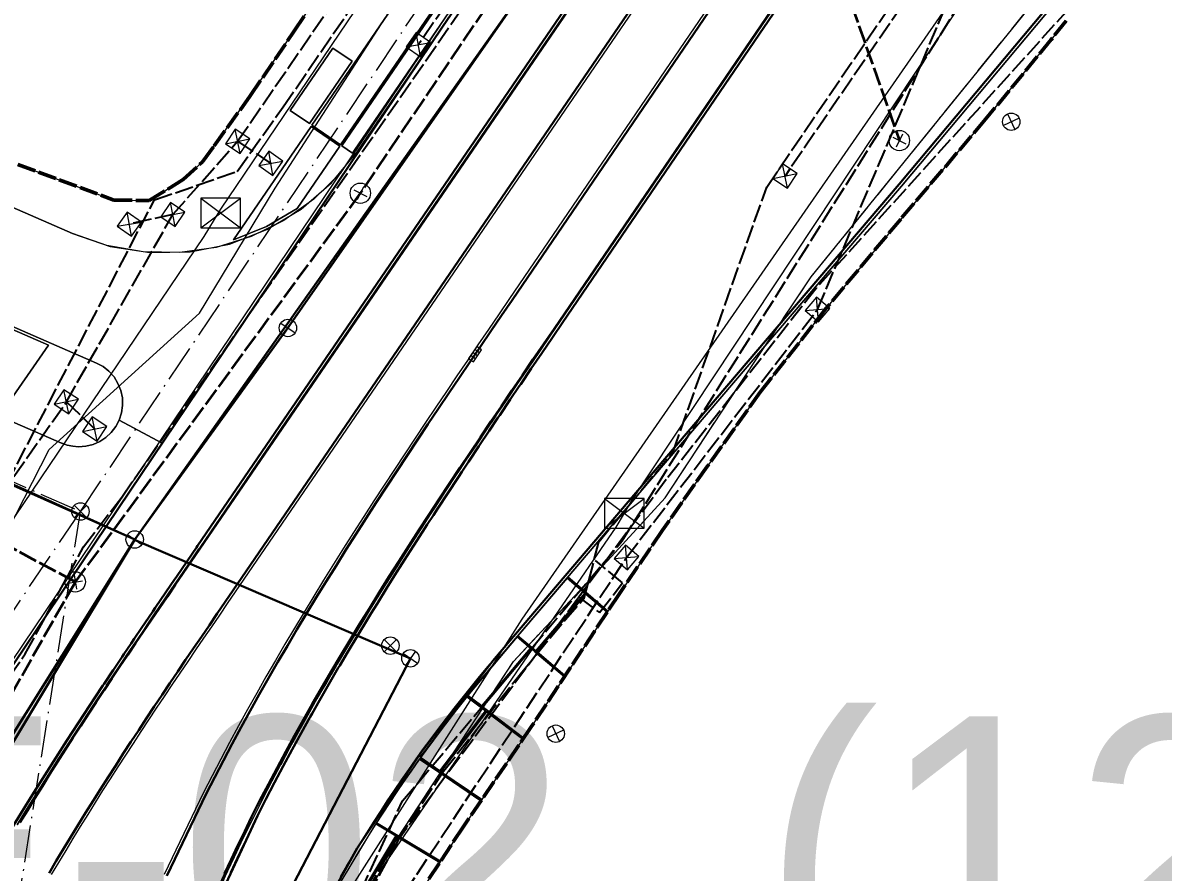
# Model space of a CAD drawing. Header units: metres. Extents: x 105014 to 106600, y 111320 to 118425.
# Drawn here: x 105424 to 105502.6, y 113419.4 to 113477.9 of the extents above; entities that cross this region are included whole.
import ezdxf
from ezdxf.enums import TextEntityAlignment as Align

# ---------------------------------------------------------------- set-up
doc = ezdxf.new("R2010")
doc.units = ezdxf.units.M
doc.linetypes.add('DASHDOT', pattern=[3.556, 2.54, -0.508, 0, -0.508])
doc.linetypes.add('DASHED', pattern=[1.524, 1.27, -0.254])
for name, color, linetype, lineweight in [('00-BASE-LIMITE', 7, 'DASHED', 50), ('00-BASE-UE', 42, 'DASHED', 25), ('10-PAV-BOCACALLE', 9, 'CONTINUOUS', 13), ('10-PAV-CALZADA-BRT', 12, 'CONTINUOUS', 30), ('10-PAV-CALZADA-MIXTA', 8, 'CONTINUOUS', 30), ('10-PAV-CICLORUTA', 76, 'CONTINUOUS', 18), ('10-PAV-SARDINEL', 252, 'CONTINUOUS', 13), ('20-EP-ZONA-DURA', 253, 'CONTINUOUS', 13), ('20-EP-ZONA-VERDE', 84, 'CONTINUOUS', 13), ('30-RED-ENEL-NODOS', 11, 'CONTINUOUS', 13), ('30-RED-ENEL-PROY', 1, 'DASHED', 25), ('30-RED-ETB-CAMARA', 151, 'CONTINUOUS', 13), ('30-RED-ETB-EXIST', 145, 'CONTINUOUS', 13), ('30-RED-MOVISTAR-PROY', 4, 'DASHED', 25), ('30-RED-VANTI-EXIST', 52, 'CONTINUOUS', 13), ('30-RED-VANTI-PROY', 2, 'DASHED', 25), ('30-RED-VANTI-RETIRO', 8, 'DASHDOT', 13), ('35-RH-ACUE-MENOR-EXIST', 151, 'CONTINUOUS', 13), ('35-RH-ACUE-MENOR-PROY', 5, 'DASHED', 25), ('35-RH-PLUV-COLECTOR', 96, 'CONTINUOUS', 30), ('35-RH-PLUV-NODOS', 94, 'CONTINUOUS', 13), ('35-RH-PLUV-RETIRO', 8, 'DASHDOT', 13), ('36-RH-SAN-COLECTOR-PROY', 6, 'DASHED', 35), ('36-RH-SAN-POZOS', 216, 'CONTINUOUS', 13), ('40-ROT-UE', 7, 'CONTINUOUS', 25)]:
    doc.layers.add(name, color=color, linetype=linetype, lineweight=lineweight)

# ---------------------------------------------------------------- blocks, each defined once
blk = doc.blocks.new('CAM_ETB_T_13')
for p, q in [((-1.375, -1.025), (1.375, 1.025)), ((-1.375, 1.025), (1.375, -1.025))]:
    blk.add_line(p, q)
blk.add_lwpolyline([(-1.375, -1.025), (1.375, -1.025), (1.375, 1.025), (-1.375, 1.025)], close=True)
blk = doc.blocks.new('CAJA_ENEL')
for p, q in [((-0.6, -0.6), (0.6, 0.6)), ((-0.6, 0.6), (0.6, -0.6))]:
    blk.add_line(p, q)
blk.add_lwpolyline([(-0.6, -0.6), (0.6, -0.6), (0.6, 0.6), (-0.6, 0.6)], close=True)
blk = doc.blocks.new('POZO_SAN')
for p, q in [((-0.5, 0), (0.5, 0)), ((0, -0.5), (0, 0.5))]:
    blk.add_line(p, q)
blk.add_circle((0, 0), 0.7)
blk = doc.blocks.new('SUMIDERO')
for p, q in [((-0.25, -0.2), (-0.25, 0.2)), ((0, -0.2), (0, 0.2)), ((0.25, -0.2), (0.25, 0.2))]:
    blk.add_line(p, q)
blk.add_lwpolyline([(-0.5, -0.2), (0.5, -0.2), (0.5, 0.2), (-0.5, 0.2)], close=True)
blk = doc.blocks.new('POZO_PLUV')
for p, q in [((-0.42, -0.42), (0.42, 0.42)), ((-0.42, 0.42), (0.42, -0.42))]:
    blk.add_line(p, q)
blk.add_circle((0, 0), 0.6)

msp = doc.modelspace()

# ---------------------------------------------------------------- linework, layer by layer
at = {"layer": '00-BASE-LIMITE'}
for points in [[(105423.6867, 113468.1225), (105430.3041, 113465.6729), (105432.7263, 113465.6375), (105435.0789, 113467.0783), (105436.4149, 113468.3033), (105437.2101, 113469.4013), (105439.6987, 113472.8381), (105442.7061, 113477.2747), (105444.7213, 113480.2475)], [(105495.8683, 113478.0077), (105494.8495, 113476.7207), (105490.3265, 113471.2357), (105484.4785, 113464.3573), (105479.3509, 113458.2287), (105474.8071, 113452.4423), (105471.1611, 113447.3423), (105468.0761, 113442.9591), (105465.0923, 113438.5577), (105464.2641, 113437.3059), (105459.0449, 113429.4177), (105454.3681, 113422.5591), (105450.4339, 113416.5815), (105449.3903, 113414.7631), (105449.2241, 113414.6857), (105445.0329, 113406.8849), (105442.7635, 113402.1275), (105441.0463, 113397.2825), (105439.5963, 113392.2825), (105438.3347, 113387.2307), (105437.2629, 113382.1365)]]:
    msp.add_lwpolyline(points, dxfattribs=at)
at = {"layer": '00-BASE-UE'}
for points in [[(105423.6867, 113468.1225), (105430.3041, 113465.6729), (105432.7263, 113465.6375), (105435.0789, 113467.0783), (105436.4149, 113468.3033), (105437.2101, 113469.4013), (105439.6987, 113472.8381), (105442.7061, 113477.2747), (105444.7213, 113480.2475)], [(105495.8683, 113478.0077), (105494.8495, 113476.7207), (105490.3265, 113471.2357), (105484.4785, 113464.3573), (105479.3509, 113458.2287), (105474.8071, 113452.4423), (105471.1611, 113447.3423), (105468.0761, 113442.9591), (105465.0923, 113438.5577), (105464.2641, 113437.3059), (105459.0449, 113429.4177), (105454.3681, 113422.5591), (105450.4339, 113416.5815), (105449.3903, 113414.7631), (105449.2241, 113414.6857), (105445.0329, 113406.8849), (105442.7635, 113402.1275), (105441.0463, 113397.2825), (105439.5963, 113392.2825), (105438.3347, 113387.2307), (105437.2629, 113382.1365)]]:
    msp.add_lwpolyline(points, dxfattribs=at)
at = {"layer": '10-PAV-BOCACALLE'}
for points in [[(105412.0703, 113470.0692), (105427.4455, 113463.3611), (105430.0616, 113462.4795), (105432.7904, 113462.0608), (105435.5505, 113462.1173), (105438.2598, 113462.6475), (105440.8376, 113463.6355), (105443.2072, 113465.0519), (105445.298, 113466.8546), (105447.0479, 113468.9899), (105452.9312, 113477.5869), (105433.6315, 113448.9523), (105433.6315, 113448.9523), (105430.6739, 113450.5269), (105430.8349, 113451.0227), (105430.9077, 113451.5388), (105430.8903, 113452.0597), (105430.7831, 113452.5698), (105430.5893, 113453.0537), (105430.3147, 113453.4968), (105429.9678, 113453.8858), (105429.5588, 113454.2089), (105429.1001, 113454.4565), (105409.0755, 113463.1931)], [(105406.669, 113457.669), (105426.6991, 113448.9483), (105426.7183, 113448.9399), (105427.0869, 113448.8087), (105427.4695, 113448.7266), (105427.8595, 113448.6949), (105427.8778, 113448.6947), (105428.3822, 113448.7323), (105428.8732, 113448.8539), (105429.3368, 113449.0563), (105429.7599, 113449.3335), (105430.1305, 113449.6778), (105430.4381, 113450.0794), (105430.6739, 113450.5269), (105430.6739, 113450.5269), (105433.6315, 113448.9523), (105417.7891, 113425.4482)]]:
    msp.add_lwpolyline(points, dxfattribs=at)
at = {"layer": '10-PAV-CALZADA-BRT'}
for points in [[(105423.8407, 113422.8281), (105424.3515, 113423.6713), (105424.8661, 113424.5113), (105425.3841, 113425.3479), (105425.9057, 113426.1815), (105426.4303, 113427.0121), (105426.9579, 113427.8399), (105427.4883, 113428.6649), (105428.0211, 113429.4873), (105428.5563, 113430.3073), (105429.0933, 113431.1247), (105429.6325, 113431.9401), (105430.1733, 113432.7533), (105430.7155, 113433.5643), (105431.2591, 113434.3737), (105431.8039, 113435.1813), (105432.3493, 113435.9871), (105432.8955, 113436.7915), (105433.4413, 113437.5933), (105433.9885, 113438.3955), (105434.5359, 113439.1967), (105435.0831, 113439.9969), (105435.6301, 113440.7961), (105498.2845, 113532.3507)], [(105501.1729, 113530.3741), (105438.5187, 113438.8197), (105437.9721, 113438.0209), (105437.4259, 113437.2221), (105436.8799, 113436.4231), (105436.3345, 113435.6237), (105435.7899, 113434.8237), (105435.2463, 113434.0231), (105434.7039, 113433.2217), (105434.1627, 113432.4193), (105433.6231, 113431.6161), (105433.0853, 113430.8115), (105432.5495, 113430.0057), (105432.0157, 113429.1985), (105431.4841, 113428.3897), (105430.9553, 113427.5793), (105430.4291, 113426.7671), (105429.9059, 113425.9531), (105429.3857, 113425.1369), (105428.8689, 113424.3187), (105428.3555, 113423.4983), (105427.8461, 113422.6755), (105427.3405, 113421.8505), (105426.8391, 113421.0227), (105426.3421, 113420.1923), (105425.8497, 113419.3593)], [(105433.9613, 113419.1687), (105436.6655, 113424.8175), (105437.2515, 113425.9671), (105437.8467, 113427.1119), (105438.4511, 113428.2519), (105439.0641, 113429.3873), (105439.6855, 113430.5181), (105440.3151, 113431.6445), (105440.9523, 113432.7665), (105441.5969, 113433.8843), (105442.2485, 113434.9981), (105442.9067, 113436.1077), (105443.5713, 113437.2137), (105444.2419, 113438.3161), (105444.9185, 113439.4149), (105445.6003, 113440.5103), (105446.2871, 113441.6027), (105446.9789, 113442.6919), (105447.6751, 113443.7783), (105448.3753, 113444.8621), (105449.0795, 113445.9433), (105449.7873, 113447.0223), (105450.4983, 113448.0989), (105451.2121, 113449.1737), (105451.9287, 113450.2469), (105452.6477, 113451.3183), (105453.3687, 113452.3885), (105454.0913, 113453.4573), (105454.8155, 113454.5253), (105455.5409, 113455.5925), (105456.2671, 113456.6589), (105456.9939, 113457.7251), (105457.7211, 113458.7911), (105506.3937, 113530.1381)], [(105509.2851, 113528.1657), (105460.6125, 113456.8187), (105459.8859, 113455.7537), (105459.1601, 113454.6891), (105458.4355, 113453.6249), (105457.7113, 113452.5593), (105456.9895, 113451.4949), (105456.2697, 113450.4305), (105455.5523, 113449.3655), (105454.8373, 113448.2999), (105454.1253, 113447.2337), (105453.4163, 113446.1665), (105452.7109, 113445.0981), (105452.0093, 113444.0283), (105451.3117, 113442.9571), (105450.6183, 113441.8843), (105449.9297, 113440.8097), (105449.2459, 113439.7329), (105448.5675, 113438.6539), (105447.8945, 113437.5727), (105447.2273, 113436.4891), (105446.5663, 113435.4027), (105445.9117, 113434.3135), (105445.2641, 113433.2215), (105444.6233, 113432.1263), (105443.9901, 113431.0281), (105443.3645, 113429.9265), (105442.7469, 113428.8215), (105442.1377, 113427.7129), (105441.5371, 113426.6009), (105440.9455, 113425.4849), (105440.3633, 113424.3651), (105439.7873, 113423.2349), (105435.9036, 113414.9009)]]:
    msp.add_lwpolyline(points, dxfattribs=at)
at = {"layer": '10-PAV-CALZADA-MIXTA'}
for points in [[(105399.3525, 113377.5215), (105402.2506, 113391.4324), (105408.3193, 113407.9485), (105409.3677, 113409.7989), (105411.3569, 113413.9095), (105413.3613, 113417.7411), (105415.2869, 113421.1997), (105417.7891, 113425.4482), (105452.9312, 113477.5869), (105492.9189, 113536.0193)], [(105436.3247, 113414.9666), (105440.1879, 113423.2851), (105440.7719, 113424.4356), (105441.3654, 113425.5814), (105441.9589, 113426.7055), (105441.9679, 113426.7223), (105442.5798, 113427.8582), (105443.1995, 113428.99), (105443.8278, 113430.1172), (105443.9543, 113430.342), (105444.4636, 113431.2398), (105445.1069, 113432.3585), (105445.7576, 113433.4726), (105445.8574, 113433.642), (105446.4152, 113434.5828), (105447.0788, 113435.6894), (105447.7487, 113436.7922), (105448.0184, 113437.2323), (105448.4243, 113437.8915), (105449.1056, 113438.9874), (105449.7921, 113440.08), (105449.9944, 113440.3998), (105450.4835, 113441.1694), (105451.1791, 113442.2562), (105451.879, 113443.3401), (105452.3008, 113443.9892), (105452.583, 113444.4216), (105453.2903, 113445.5006), (105454.0011, 113446.5776), (105454.2546, 113446.9601), (105454.7152, 113447.6524), (105455.4315, 113448.7254), (105456.1502, 113449.7971), (105456.7265, 113450.6535), (105456.8709, 113450.8674), (105457.5936, 113451.9364), (105458.2212, 113452.862), (105458.3179, 113453.0042), (105459.0435, 113454.0711), (105459.7694, 113455.1378), (105460.4963, 113456.2041), (105461.2231, 113457.2701), (105509.4915, 113528.0247)], [(105468.3294, 113489.021), (105441.3901, 113449.6555), (105436.0705, 113441.8821), (105435.9953, 113441.7723), (105435.342, 113440.8171), (105434.6138, 113439.7519), (105434.4903, 113439.571), (105433.8864, 113438.6862), (105433.1596, 113437.6199), (105432.988, 113437.3678), (105432.4343, 113436.5527), (105432.2389, 113436.2647), (105431.7109, 113435.4843), (105431.4921, 113435.1602), (105430.9898, 113434.4144), (105430.8716, 113434.2385), (105430.2711, 113433.3426), (105430.253, 113433.3155), (105429.6365, 113432.3911), (105429.5555, 113432.269), (105429.0215, 113431.4657), (105427.0743, 113428.4907), (105424.7843, 113424.8907), (105422.8321, 113421.7085)], [(105494.9585, 113479.3827), (105484.3837, 113466.7569), (105466.2355, 113445.5245), (105456.5079, 113434.1025), (105451.5253, 113427.7778), (105447.0678, 113421.0728), (105443.164, 113414.0309), (105439.8395, 113406.6977), (105437.1157, 113399.1209), (105434.4748, 113389.5953), (105432.4947, 113379.9108)]]:
    msp.add_lwpolyline(points, dxfattribs=at)
at = {"layer": '10-PAV-CICLORUTA'}
for points in [[(105481.7813, 113521.8693), (105445.9193, 113469.4655), (105443.9387, 113470.8209), (105479.8007, 113523.2247), (105481.7813, 113521.8693)], [(105445.8627, 113469.3829), (105442.9335, 113465.1025), (105440.8244, 113463.8517), (105438.5471, 113462.9423), (105443.8821, 113470.7383), (105445.8627, 113469.3829)]]:
    msp.add_lwpolyline(points, close=True, dxfattribs=at)
at = {"layer": '10-PAV-SARDINEL'}
for points in [[(105417.6233, 113425.56), (105452.7658, 113477.6993), (105492.7538, 113536.1323)], [(105492.9189, 113536.0193), (105452.9312, 113477.5869), (105417.7891, 113425.4482)], [(105498.2845, 113532.3507), (105435.6301, 113440.7961), (105435.0831, 113439.9969), (105434.5359, 113439.1967), (105433.9885, 113438.3955), (105433.4413, 113437.5933), (105432.8955, 113436.7915), (105432.3493, 113435.9871), (105431.8039, 113435.1813), (105431.2591, 113434.3737), (105430.7155, 113433.5643), (105430.1733, 113432.7533), (105429.6325, 113431.9401), (105429.0933, 113431.1247), (105428.5563, 113430.3073), (105428.0211, 113429.4873), (105427.4883, 113428.6649), (105426.9579, 113427.8399), (105426.4303, 113427.0121), (105425.9057, 113426.1815), (105425.3841, 113425.3479), (105424.8661, 113424.5113), (105424.3515, 113423.6713), (105423.8407, 113422.8281)], [(105509.3263, 113528.1374), (105461.0579, 113457.3828), (105460.3311, 113456.3168), (105459.6041, 113455.2504), (105458.8782, 113454.1836), (105458.1525, 113453.1167), (105458.0558, 113452.9744), (105457.428, 113452.0485), (105456.7052, 113450.9794), (105456.5607, 113450.7653), (105455.9842, 113449.9087), (105455.2653, 113448.8366), (105454.5488, 113447.7633), (105454.088, 113447.0708), (105453.8343, 113446.688), (105453.1232, 113445.6105), (105452.4156, 113444.5311), (105452.1332, 113444.0984), (105451.7112, 113443.4489), (105451.0109, 113442.3644), (105450.3149, 113441.277), (105449.8255, 113440.5069), (105449.623, 113440.1867), (105448.936, 113439.0934), (105448.2542, 113437.9968), (105447.848, 113437.337), (105447.578, 113436.8964), (105446.9076, 113435.7928), (105446.2435, 113434.6853), (105445.6853, 113433.7438), (105445.5852, 113433.574), (105445.2587, 113433.017), (105444.9339, 113432.4588), (105444.611, 113431.8994), (105444.2899, 113431.3389), (105443.7802, 113430.4404), (105443.6534, 113430.2151), (105443.338, 113429.6516), (105443.0244, 113429.0868), (105442.7132, 113428.5207), (105442.4041, 113427.9537), (105442.0968, 113427.3857), (105441.7917, 113426.8168), (105441.7823, 113426.7994), (105441.1883, 113425.6743), (105440.8899, 113425.1011), (105440.5939, 113424.5269), (105440.3004, 113423.9515), (105440.0091, 113423.3748), (105439.5277, 113422.4074), (105439.0533, 113421.4365), (105438.5858, 113420.4622), (105438.1253, 113419.4846), (105437.6719, 113418.5037)], [(105437.6719, 113418.5037), (105438.1253, 113419.4846), (105438.5858, 113420.4622), (105439.0533, 113421.4365), (105439.5277, 113422.4074), (105440.0091, 113423.3748), (105440.3004, 113423.9515), (105440.5939, 113424.5269), (105440.8899, 113425.1011), (105441.1883, 113425.6743), (105441.7823, 113426.7994), (105441.7917, 113426.8168), (105442.0968, 113427.3857), (105442.4041, 113427.9537), (105442.7132, 113428.5207), (105443.0244, 113429.0868), (105443.338, 113429.6516), (105443.6534, 113430.2151), (105443.7802, 113430.4404), (105444.2899, 113431.3389), (105444.611, 113431.8994), (105444.9339, 113432.4588), (105445.2587, 113433.017), (105445.5852, 113433.574), (105445.6853, 113433.7438), (105446.2435, 113434.6853), (105446.9076, 113435.7928), (105447.578, 113436.8964), (105447.848, 113437.337), (105448.2542, 113437.9968), (105448.936, 113439.0934), (105449.623, 113440.1867), (105449.8255, 113440.5069), (105450.3149, 113441.277), (105451.0109, 113442.3644), (105451.7112, 113443.4489), (105452.1332, 113444.0984), (105452.4156, 113444.5311), (105453.1232, 113445.6105), (105453.8343, 113446.688), (105454.088, 113447.0708), (105454.5488, 113447.7633), (105455.2653, 113448.8366), (105455.9842, 113449.9087), (105456.5607, 113450.7653), (105456.7052, 113450.9794), (105457.428, 113452.0485), (105458.0558, 113452.9744), (105458.1525, 113453.1167), (105458.8782, 113454.1836), (105459.6041, 113455.2504), (105460.3311, 113456.3168), (105461.0579, 113457.3828), (105509.3263, 113528.1374)], [(105437.8954, 113419.343), (105438.3577, 113420.3211), (105438.8272, 113421.2958), (105439.3037, 113422.2671), (105439.7873, 113423.2349), (105440.3633, 113424.3651), (105440.9455, 113425.4849), (105441.5371, 113426.6009), (105442.1377, 113427.7129), (105442.7469, 113428.8215), (105443.3645, 113429.9265), (105443.9901, 113431.0281), (105444.6233, 113432.1263), (105445.2641, 113433.2215), (105445.9117, 113434.3135), (105446.5663, 113435.4027), (105447.2273, 113436.4891), (105447.8945, 113437.5727), (105448.5675, 113438.6539), (105449.2459, 113439.7329), (105449.9297, 113440.8097), (105450.6183, 113441.8843), (105451.3117, 113442.9571), (105452.0093, 113444.0283), (105452.7109, 113445.0981), (105453.4163, 113446.1665), (105454.1253, 113447.2337), (105454.8373, 113448.2999), (105455.5523, 113449.3655), (105456.2697, 113450.4305), (105456.9895, 113451.4949), (105457.7113, 113452.5593), (105458.4355, 113453.6249), (105459.1601, 113454.6891), (105459.8859, 113455.7537), (105460.6125, 113456.8187), (105509.2851, 113528.1657)], [(105509.4915, 113528.0247), (105461.2231, 113457.2701), (105460.4963, 113456.2041), (105459.7694, 113455.1378), (105459.0435, 113454.0711), (105458.3179, 113453.0042), (105458.2212, 113452.862), (105457.5936, 113451.9364), (105456.8709, 113450.8674), (105456.7265, 113450.6535), (105456.1502, 113449.7971), (105455.4315, 113448.7254), (105454.7152, 113447.6524), (105454.2546, 113446.9601), (105454.0011, 113446.5776), (105453.2903, 113445.5006), (105452.583, 113444.4216), (105452.3008, 113443.9892), (105451.879, 113443.3401), (105451.1791, 113442.2562), (105450.4835, 113441.1694), (105449.9944, 113440.3998), (105449.7921, 113440.08), (105449.1056, 113438.9874), (105448.4243, 113437.8915), (105448.0184, 113437.2323), (105447.7487, 113436.7922), (105447.0788, 113435.6894), (105446.4152, 113434.5828), (105445.8574, 113433.642), (105445.7576, 113433.4726), (105445.4313, 113432.9161), (105445.1069, 113432.3585), (105444.7843, 113431.7997), (105444.4636, 113431.2398), (105443.9543, 113430.342), (105443.8278, 113430.1172), (105443.5126, 113429.5542), (105443.1995, 113428.99), (105442.8886, 113428.4247), (105442.5798, 113427.8582), (105442.2728, 113427.2908), (105441.9679, 113426.7223), (105441.9589, 113426.7055), (105441.3654, 113425.5814), (105441.0675, 113425.0091), (105440.7719, 113424.4356), (105440.4787, 113423.861), (105440.1879, 113423.2851), (105439.7071, 113422.3189), (105439.2333, 113421.3493), (105438.7664, 113420.3763), (105438.3066, 113419.4)], [(105423.4767, 113422.773), (105424.1274, 113423.8337), (105424.7843, 113424.8907), (105425.5416, 113426.0946), (105426.3049, 113427.2946), (105427.0743, 113428.4907), (105427.7198, 113429.4847), (105428.3689, 113430.4764), (105429.0215, 113431.4657), (105429.5555, 113432.269), (105429.6365, 113432.3911), (105430.253, 113433.3155), (105430.2711, 113433.3426), (105430.8716, 113434.2385), (105430.9898, 113434.4144), (105431.4921, 113435.1602), (105431.7109, 113435.4843), (105432.2389, 113436.2647), (105432.4343, 113436.5527), (105432.988, 113437.3678), (105433.1596, 113437.6199), (105433.8864, 113438.6862), (105434.4903, 113439.571), (105434.6138, 113439.7519), (105435.342, 113440.8171), (105435.9953, 113441.7723), (105436.0705, 113441.8821), (105441.3901, 113449.6555), (105468.3294, 113489.021)], [(105423.6475, 113422.6689), (105424.2976, 113423.7287), (105424.9539, 113424.7847), (105425.7106, 113425.9877), (105426.4734, 113427.1868), (105427.2423, 113428.3822), (105427.8873, 113429.3755), (105428.536, 113430.3666), (105429.1883, 113431.3553), (105429.7222, 113432.1584), (105429.8031, 113432.2803), (105430.4194, 113433.2045), (105430.4373, 113433.2314), (105431.0377, 113434.1271), (105431.1558, 113434.3028), (105431.658, 113435.0484), (105431.8766, 113435.3723), (105432.4045, 113436.1525), (105432.5998, 113436.4404), (105433.1534, 113437.2554), (105433.3249, 113437.5074), (105434.0517, 113438.5736), (105434.6555, 113439.4583), (105434.779, 113439.6391), (105435.5071, 113440.7042), (105436.1604, 113441.6594), (105436.2356, 113441.7691), (105441.5552, 113449.5425), (105468.4945, 113488.908)], [(105468.4945, 113488.908), (105441.5552, 113449.5425), (105436.2356, 113441.7691), (105436.1604, 113441.6594), (105435.5071, 113440.7042), (105434.779, 113439.6391), (105434.6555, 113439.4583), (105434.0517, 113438.5736), (105433.3249, 113437.5074), (105433.1534, 113437.2554), (105432.5998, 113436.4404), (105432.4045, 113436.1525), (105431.8766, 113435.3723), (105431.658, 113435.0484), (105431.1558, 113434.3028), (105431.0377, 113434.1271), (105430.4373, 113433.2314), (105430.4194, 113433.2045), (105429.8031, 113432.2803), (105429.7222, 113432.1584), (105429.1883, 113431.3553), (105428.536, 113430.3666), (105427.8873, 113429.3755), (105427.2423, 113428.3822), (105426.4734, 113427.1868), (105425.7106, 113425.9877), (105424.9539, 113424.7847), (105424.2976, 113423.7287), (105423.6475, 113422.6689)], [(105445.9072, 113419.1149), (105446.3483, 113419.871), (105446.796, 113420.6233), (105447.2502, 113421.3716), (105447.711, 113422.1159), (105448.1783, 113422.8562), (105448.6521, 113423.5923), (105449.1322, 113424.3243), (105449.6188, 113425.052), (105450.1117, 113425.7755), (105450.6109, 113426.4946), (105451.1164, 113427.2093), (105451.6282, 113427.9195), (105452.1461, 113428.6252), (105452.6702, 113429.3264), (105453.2004, 113430.023), (105453.7367, 113430.7149), (105454.2791, 113431.4021), (105454.8274, 113432.0845), (105455.3817, 113432.762), (105455.9418, 113433.4347), (105456.5079, 113434.1025), (105466.2355, 113445.5245), (105484.3837, 113466.7569), (105494.9585, 113479.3827)], [(105495.1118, 113479.2543), (105484.5365, 113466.6279), (105466.3877, 113445.3947), (105456.6604, 113433.973), (105456.0954, 113433.3066), (105455.5359, 113432.6348), (105454.9828, 113431.9585), (105454.4356, 113431.2775), (105453.8945, 113430.592), (105453.3591, 113429.9012), (105452.8299, 113429.206), (105452.3069, 113428.5062), (105451.79, 113427.8019), (105451.2792, 113427.0931), (105450.7747, 113426.3798), (105450.2765, 113425.6621), (105449.7846, 113424.9402), (105449.2993, 113424.2144), (105448.8198, 113423.4834), (105448.3474, 113422.7493), (105447.8807, 113422.01), (105447.4208, 113421.2672), (105446.9674, 113420.5201), (105446.5207, 113419.7696), (105446.0805, 113419.0149)]]:
    msp.add_lwpolyline(points, dxfattribs=at)
at = {"layer": '20-EP-ZONA-DURA'}
for points in [[(105481.7813, 113521.8693), (105479.8007, 113523.2247), (105443.9387, 113470.8209), (105445.9193, 113469.4655), (105481.7813, 113521.8693)], [(105446.7103, 113475.2251), (105445.3899, 113476.1287), (105442.4535, 113471.8371), (105443.7737, 113470.9339), (105446.7103, 113475.2251)], [(105445.8627, 113469.3829), (105443.8821, 113470.7383), (105438.5471, 113462.9423), (105440.8244, 113463.8517), (105442.9335, 113465.1025), (105445.8627, 113469.3829)], [(105464.2641, 113437.3059), (105461.3729, 113432.9363), (105459.4311, 113434.5965), (105462.8103, 113438.5489), (105464.2641, 113437.3059)], [(105454.6716, 113431.5718), (105455.6394, 113430.861), (105455.7159, 113430.7967), (105459.0608, 113434.7781), (105459.2905, 113434.5851), (105461.3301, 113432.8715), (105459.0449, 113429.4177), (105458.5202, 113428.6482), (105455.9457, 113430.6039), (105454.6716, 113431.5718)], [(105458.4638, 113428.5656), (105455.6367, 113424.4195), (105452.8224, 113426.3276), (105455.9645, 113430.4641), (105458.4638, 113428.5656)], [(105454.3681, 113422.5591), (105452.7981, 113420.1736), (105449.7661, 113421.9981), (105448.3949, 113422.8231), (105448.8198, 113423.4834), (105449.2993, 113424.2144), (105449.7846, 113424.9402), (105450.2765, 113425.6621), (105450.7747, 113426.3798), (105451.2792, 113427.0931), (105451.3565, 113427.2006), (105452.6833, 113426.3011), (105455.5804, 113424.337), (105454.3681, 113422.5591)], [(105450.4339, 113416.5815), (105450.0255, 113415.8699), (105447.1218, 113417.4107), (105449.7997, 113421.861), (105452.743, 113420.0899), (105450.4339, 113416.5815)]]:
    msp.add_lwpolyline(points, close=True, dxfattribs=at)
for points in [[(105457.845, 113486.7151), (105446.0011, 113469.4081), (105446.7423, 113468.9009), (105446.8829, 113469.1029), (105452.7657, 113477.6993), (105445.8869, 113467.4934), (105444.0803, 113465.7301), (105442.0188, 113464.2729), (105439.7537, 113463.1581), (105437.3415, 113462.4135), (105434.8422, 113462.0575), (105432.318, 113462.0992), (105429.8318, 113462.5373), (105427.4455, 113463.3611), (105412.0703, 113470.0692)], [(105423.6867, 113468.1225), (105430.3041, 113465.6729), (105432.7263, 113465.6375), (105435.0789, 113467.0783), (105436.4149, 113468.3033), (105437.2101, 113469.4013), (105439.6987, 113472.8381), (105442.7061, 113477.2747), (105444.7213, 113480.2475)], [(105495.8683, 113478.0077), (105494.8495, 113476.7207), (105490.3265, 113471.2357), (105484.4785, 113464.3573), (105479.3509, 113458.2287), (105474.8071, 113452.4423), (105471.1611, 113447.3423), (105468.0761, 113442.9591), (105465.0923, 113438.5577), (105464.3195, 113437.3897), (105462.7995, 113438.6895), (105461.5835, 113439.7293), (105461.5185, 113439.6533), (105458.1294, 113435.6912), (105458.0647, 113435.6149), (105454.6716, 113431.5718), (105454.6716, 113431.5718), (105454.9828, 113431.9585), (105455.5359, 113432.6348), (105456.0954, 113433.3066), (105456.6604, 113433.973), (105466.3877, 113445.3947), (105484.5365, 113466.6279), (105495.1118, 113479.2543)], [(105409.0755, 113463.1931), (105429.1001, 113454.4565), (105429.5588, 113454.2089), (105429.9678, 113453.8858), (105430.3147, 113453.4968), (105430.5893, 113453.0537), (105430.7831, 113452.5698), (105430.8903, 113452.0597), (105430.9077, 113451.5388), (105430.8349, 113451.0227), (105430.6739, 113450.5269), (105430.6739, 113450.5269), (105430.4381, 113450.0794), (105430.1305, 113449.6778), (105429.7599, 113449.3335), (105429.3368, 113449.0563), (105428.8732, 113448.8539), (105428.3822, 113448.7323), (105427.8778, 113448.6947), (105427.8595, 113448.6949), (105427.4695, 113448.7266), (105427.0869, 113448.8087), (105426.7183, 113448.9399), (105426.6991, 113448.9483), (105406.6689, 113457.669)], [(105422.5469, 113450.9741), (105425.7989, 113455.6785), (105408.9956, 113463.0097)]]:
    msp.add_lwpolyline(points, dxfattribs=at)
at = {"layer": '20-EP-ZONA-VERDE'}
for points in [[(105485.5997, 113525.6785), (105446.8829, 113469.1029), (105446.7423, 113468.9009), (105446.0011, 113469.4081), (105484.8571, 113526.1867), (105485.5997, 113525.6785)], [(105446.7103, 113475.2251), (105443.7737, 113470.9339), (105442.4535, 113471.8371), (105445.3899, 113476.1287), (105446.7103, 113475.2251)], [(105425.7989, 113455.6785), (105422.5469, 113450.9741), (105406.7489, 113457.8523), (105407.8405, 113460.3577), (105408.9957, 113463.0097), (105425.7989, 113455.6785)], [(105462.7344, 113438.6138), (105459.3551, 113434.6614), (105458.1294, 113435.6912), (105461.5185, 113439.6533), (105462.7344, 113438.6138)], [(105462.7995, 113438.6895), (105464.3195, 113437.3897), (105464.2641, 113437.3059), (105462.8103, 113438.5489), (105462.7344, 113438.6138), (105461.5185, 113439.6533), (105461.5835, 113439.7293), (105462.7995, 113438.6895)], [(105462.8103, 113438.5489), (105459.4311, 113434.5965), (105459.3551, 113434.6614), (105462.7344, 113438.6138), (105462.8103, 113438.5489)], [(105458.9841, 113434.8425), (105455.6394, 113430.861), (105454.6711, 113431.5721), (105458.0647, 113435.6149), (105458.9841, 113434.8425)], [(105459.3551, 113434.6614), (105459.4311, 113434.5965), (105461.3729, 113432.9363), (105461.3301, 113432.8715), (105459.2905, 113434.5851), (105459.0608, 113434.7781), (105458.9841, 113434.8425), (105458.0647, 113435.6149), (105458.1294, 113435.6912), (105459.3551, 113434.6614)], [(105459.0608, 113434.7781), (105455.7159, 113430.7967), (105455.6394, 113430.861), (105458.9841, 113434.8425), (105459.0608, 113434.7781)], [(105454.6257, 113431.5165), (105454.6087, 113431.4941), (105455.885, 113430.5246), (105452.7394, 113426.3838), (105451.4041, 113427.3263), (105454.5981, 113431.5383), (105454.6257, 113431.5165)], [(105455.885, 113430.5246), (105454.6087, 113431.4941), (105454.6257, 113431.5165), (105455.885, 113430.5246)], [(105454.6711, 113431.5721), (105455.9457, 113430.6039), (105458.5243, 113428.6451), (105458.4639, 113428.5655), (105455.9645, 113430.4641), (105455.885, 113430.5246), (105454.6257, 113431.5165), (105454.6691, 113431.5737), (105454.6711, 113431.5721)], [(105455.9645, 113430.4641), (105452.8224, 113426.3276), (105452.7394, 113426.3838), (105455.885, 113430.5246), (105455.9645, 113430.4641)], [(105452.7394, 113426.3838), (105452.8191, 113426.3233), (105452.8224, 113426.3276), (105455.6365, 113424.4197), (105455.5805, 113424.3369), (105452.6833, 113426.3011), (105451.3563, 113427.2007), (105451.4123, 113427.2835), (105452.7394, 113426.3838)], [(105452.8224, 113426.3276), (105452.8191, 113426.3233), (105452.7394, 113426.3838), (105452.8224, 113426.3276)], [(105449.7142, 113421.9124), (105447.0332, 113417.4572), (105445.6193, 113418.2079), (105448.3409, 113422.7389), (105449.7142, 113421.9124)], [(105449.7661, 113421.9981), (105452.8125, 113420.1649), (105452.7609, 113420.0791), (105449.7997, 113421.861), (105449.7142, 113421.9124), (105448.3409, 113422.7389), (105448.3923, 113422.8247), (105449.7661, 113421.9981)], [(105449.7997, 113421.861), (105447.1218, 113417.4107), (105447.0332, 113417.4572), (105449.7142, 113421.9124), (105449.7997, 113421.861)]]:
    msp.add_lwpolyline(points, close=True, dxfattribs=at)
for points in [[(105426.0223, 113419.2579), (105426.5141, 113420.0901), (105427.0105, 113420.9195), (105427.5113, 113421.7463), (105428.0163, 113422.5707), (105428.5253, 113423.3927), (105429.0381, 113424.2123), (105429.5545, 113425.0299), (105430.0743, 113425.8453), (105430.5971, 113426.6587), (105431.1229, 113427.4703), (105431.6515, 113428.2801), (105432.1827, 113429.0885), (105432.7161, 113429.8951), (105433.2517, 113430.7005), (105433.7893, 113431.5047), (105434.3287, 113432.3077), (105434.8695, 113433.1097), (105435.4119, 113433.9109), (105435.9553, 113434.7113), (105436.4999, 113435.5111), (105437.0451, 113436.3105), (105437.5909, 113437.1093), (105438.1373, 113437.9081), (105438.6837, 113438.7067), (105491.9895, 113516.6005)], [(105495.3483, 113514.3019), (105457.5559, 113458.9037), (105456.8287, 113457.8379), (105456.1019, 113456.7717), (105455.3755, 113455.7051), (105454.6501, 113454.6377), (105453.9257, 113453.5695), (105453.2029, 113452.5003), (105452.4817, 113451.4299), (105451.7625, 113450.3581), (105451.0457, 113449.2847), (105450.3315, 113448.2095), (105449.6203, 113447.1321), (105448.9121, 113446.0527), (105448.2075, 113444.9709), (105447.5069, 113443.8865), (105446.8103, 113442.7995), (105446.1181, 113441.7095), (105445.4307, 113440.6165), (105444.7485, 113439.5201), (105444.0713, 113438.4205), (105443.4001, 113437.3173), (105442.7349, 113436.2103), (105442.0761, 113435.0995), (105441.4239, 113433.9847), (105440.7787, 113432.8659), (105440.1409, 113431.7427), (105439.5107, 113430.6151), (105438.8885, 113429.4831), (105438.2747, 113428.3463), (105437.6697, 113427.2049), (105437.0735, 113426.0587), (105436.4871, 113424.9079), (105433.7789, 113419.2507)]]:
    msp.add_lwpolyline(points, dxfattribs=at)
at = {"layer": '30-RED-ENEL-PROY'}
for points in [[(105438.8269, 113469.7151), (105452.0917, 113488.9961)], [(105457.5221, 113485.4087), (105451.2663, 113476.3625)], [(105487.1819, 113482.8527), (105476.5133, 113467.3271)], [(105478.7507, 113458.1389), (105488.7307, 113481.7173)], [(105434.3683, 113464.6759), (105438.8269, 113469.7151)], [(105438.8269, 113469.7151), (105441.1137, 113468.1925)], [(105427.0351, 113451.7893), (105434.3683, 113464.6759)], [(105434.3683, 113464.6759), (105431.3697, 113464.0133)], [(105465.5965, 113441.0757), (105478.7507, 113458.1389)], [(105417.2907, 113437.9195), (105427.0351, 113451.7893)], [(105427.0351, 113451.7893), (105428.9779, 113449.9227)], [(105448.6373, 113415.4423), (105465.5965, 113441.0757)]]:
    msp.add_lwpolyline(points, dxfattribs=at)
at = {"layer": '30-RED-ETB-EXIST'}
for points in [[(105437.659, 113464.787), (105437.546, 113464.856), (105437.662, 113465.048), (105476.862, 113523.014), (105478.002, 113524.898), (105498.8, 113557.431), (105498.712, 113557.856), (105499.139, 113557.945)], [(105465.454, 113444.116), (105466.022, 113445.056), (105493.821, 113487.015), (105494.753, 113488.313), (105495.561, 113489.499)], [(105417.943, 113435.468), (105418.155, 113436.026), (105436.522, 113463.164), (105437.546, 113464.856), (105437.659, 113464.787)], [(105441.082, 113405.404), (105440.843, 113405.523), (105443.649, 113411.155), (105449.011, 113420.037), (105464.883, 113443.172), (105465.454, 113444.116)]]:
    msp.add_lwpolyline(points, dxfattribs=at)
at = {"layer": '30-RED-MOVISTAR-PROY'}
for points in [[(105465.2999, 113442.2155), (105503.988, 113503.7232)], [(105450.181, 113424.3186), (105465.2999, 113442.2155)], [(105433.8179, 113375.3443), (105442.1919, 113406.9745), (105450.181, 113424.3186)]]:
    msp.add_lwpolyline(points, dxfattribs=at)
at = {"layer": '30-RED-VANTI-EXIST'}
for points in [[(105463.0016, 113439.4658), (105464.5685, 113441.1465), (105468.2701, 113445.1877), (105474.3817, 113454.5017), (105478.3149, 113460.3799), (105500.2727, 113487.4777), (105503.5873, 113491.5317), (105508.4493, 113499.5143), (105516.3395, 113512.0267), (105530.6557, 113538.0225), (105537.3747, 113554.1033), (105541.2245, 113563.0444)], [(105428.0031, 113294.1739), (105426.5967, 113325.0861), (105426.7005, 113356.1701), (105426.7073, 113360.1233), (105433.8439, 113389.5933), (105442.1171, 113408.3821), (105443.8723, 113412.5921), (105452.6745, 113426.0883), (105457.8185, 113433.9061), (105463.0016, 113439.4658)]]:
    msp.add_lwpolyline(points, dxfattribs=at)
at = {"layer": '30-RED-VANTI-PROY'}
for points in [[(105463.0016, 113439.4658), (105463.6993, 113442.1579), (105468.8107, 113448.3471), (105475.2527, 113466.5675), (105496.1737, 113497.2171), (105498.1423, 113496.2433), (105512.0487, 113516.7247), (105527.2819, 113539.5253), (105533.1059, 113548.7903), (105539.3813, 113561.8355), (105541.7331, 113567.5913), (105542.9647, 113567.0861)], [(105398.5125, 113295.2323), (105398.2719, 113318.7925), (105397.6749, 113353.1021), (105399.3349, 113370.0874), (105401.4145, 113387.0265), (105402.3683, 113395.7015), (105403.7365, 113399.1325), (105410.6769, 113410.6263), (105412.2229, 113414.1601), (105414.6719, 113419.5345), (105418.7411, 113426.5993), (105424.2061, 113434.4415), (105428.2239, 113441.8055), (105430.8503, 113445.2311), (105460.6313, 113487.9779)], [(105432.0115, 113305.0149), (105431.9851, 113306.6547), (105433.2249, 113308.7737), (105433.1373, 113320.9467), (105432.4927, 113341.0845), (105432.3737, 113350.4927), (105432.4579, 113359.5551), (105432.6093, 113363.2403), (105433.2889, 113370.9105), (105433.9459, 113376.7851), (105434.6783, 113381.0073), (105435.9239, 113387.1173), (105437.5715, 113393.6817), (105439.3375, 113399.3831), (105441.7845, 113406.1791), (105444.7881, 113412.7945), (105449.0169, 113420.3181), (105453.0055, 113426.3705), (105458.3855, 113433.1759), (105461.3705, 113436.7841), (105462.6943, 113438.2797), (105463.0016, 113439.4658)]]:
    msp.add_lwpolyline(points, dxfattribs=at)
at = {"layer": '30-RED-VANTI-RETIRO'}
for points in [[(105463.0016, 113439.4658), (105464.5685, 113441.1465), (105468.2701, 113445.1877), (105474.3817, 113454.5017), (105478.3149, 113460.3799), (105500.2727, 113487.4777), (105503.5873, 113491.5317), (105508.4493, 113499.5143), (105516.3395, 113512.0267), (105530.6557, 113538.0225), (105537.3747, 113554.1033), (105541.2245, 113563.0444)], [(105428.0031, 113294.1739), (105426.5967, 113325.0861), (105426.7005, 113356.1701), (105426.7073, 113360.1233), (105433.8439, 113389.5933), (105442.1171, 113408.3821), (105443.8723, 113412.5921), (105452.6745, 113426.0883), (105457.8185, 113433.9061), (105463.0016, 113439.4658)]]:
    msp.add_lwpolyline(points, dxfattribs=at)
at = {"layer": '35-RH-ACUE-MENOR-EXIST'}
for points in [[(105441.41, 113466.5), (105473.37, 113515.91), (105498.73, 113554.96), (105530.56, 113618.27), (105540, 113636.84)], [(105513.89, 113516.81), (105458.4, 113436.82), (105446.26, 113417.77)], [(105422.4, 113441.8), (105425.85, 113448.51), (105436.2, 113457.9), (105441.41, 113466.5)], [(105422.4, 113441.8), (105425.85, 113448.51), (105436.2, 113457.9), (105441.41, 113466.5)]]:
    msp.add_lwpolyline(points, dxfattribs=at)
at = {"layer": '35-RH-ACUE-MENOR-PROY'}
for points in [[(105392.485, 113294.3794), (105392.3379, 113301.6538), (105391.4579, 113345.1579), (105391.4213, 113354.9116), (105392.8085, 113366.1925), (105394.3152, 113378.7677), (105395.7892, 113384.4853), (105396.6003, 113387.6344), (105397.2999, 113390.3449), (105397.6932, 113391.3494), (105402.6018, 113403.8841), (105403.1273, 113405.2259), (105407.3766, 113415.7852), (105409.6288, 113420.2089), (105415.4369, 113431.6548), (105416.8766, 113434.46), (105418.9717, 113438.5198), (105419.4249, 113439.3912), (105433.1008, 113465.6829), (105438.7842, 113467.6394), (105441.9608, 113472.0809), (105464.3019, 113504.6313)], [(105496.0753, 113478.8545), (105478.6282, 113459.5738), (105468.3384, 113446.4368), (105462.3122, 113438.3366), (105449.8755, 113421.6191), (105448.3243, 113418.7446), (105445.5291, 113413.5288), (105444.0497, 113410.417), (105439.8701, 113401.0653), (105435.4035, 113384.1188), (105432.9813, 113363.7637), (105432.6481, 113343.3058), (105433.8258, 113310.6685), (105434.028, 113305.3419), (105434.093, 113303.4664), (105432.8634, 113302.2246), (105432.8853, 113301.1106), (105433.4791, 113270.7201)], [(105462.3132, 113438.3378), (105463.7475, 113437.2796), (105465.3264, 113439.326), (105463.4683, 113440.8713)]]:
    msp.add_lwpolyline(points, dxfattribs=at)
at = {"layer": '35-RH-PLUV-COLECTOR'}
for points in [[(105460.2612, 113482.6062), (105431.74, 113442.31)], [(105460.2612, 113482.6062), (105442.2922, 113456.8729)], [(105431.74, 113442.31), (105369.71, 113469.89)], [(105442.2922, 113456.8729), (105431.728, 113442.298)], [(105431.74, 113442.31), (105405.2024, 113454.2954)], [(105414.4442, 113413.5471), (105431.74, 113442.31)], [(105420.5367, 113424.4514), (105431.74, 113442.31)], [(105450.722, 113434.1344), (105431.728, 113442.298)], [(105450.722, 113434.1344), (105431.728, 113442.298)], [(105436.1615, 113406.0579), (105450.7237, 113434.1344)], [(105436.1615, 113406.0579), (105450.7237, 113434.1344)]]:
    msp.add_lwpolyline(points, dxfattribs=at)
at = {"layer": '35-RH-PLUV-RETIRO'}
for points in [[(105419.59, 113391.232), (105428.0034, 113444.2395), (105460.6859, 113492.9342)], [(105405.1939, 113454.2762), (105428.0034, 113444.2395)], [(105418.3555, 113429.9841), (105428.0034, 113444.2395)]]:
    msp.add_lwpolyline(points, dxfattribs=at)
at = {"layer": '36-RH-SAN-COLECTOR-PROY'}
for points in [[(105477.28, 113510.5), (105447.27, 113466.14)], [(105477.28, 113510.5), (105447.27, 113466.14)], [(105481.0984, 113479.0947), (105484.3873, 113469.7659)], [(105447.27, 113466.14), (105427.6471, 113439.3916)], [(105427.6471, 113439.3916), (105404.1855, 113451.9698)], [(105414.1662, 113415.7516), (105427.6471, 113439.3916)]]:
    msp.add_lwpolyline(points, dxfattribs=at)

# ---------------------------------------------------------------- block references
at = {"layer": '30-RED-ENEL-NODOS'}
for p, rotation in [((105451.2663, 113476.3626), 55.6), ((105438.8269, 113469.715), 56.6), ((105441.1136, 113468.1924), 54.9), ((105476.5132, 113467.327), 56.1), ((105434.3683, 113464.6759), 56.2), ((105431.3697, 113464.0133), 55.1), ((105478.7507, 113458.1388), 49.2), ((105427.0351, 113451.7892), 56.6), ((105428.9778, 113449.9226), 56.4), ((105465.5965, 113441.0756), 49.7)]:
    msp.add_blockref('CAJA_ENEL', p, dxfattribs=dict(at, rotation=rotation))
at = {"layer": '30-RED-ETB-CAMARA'}
for p in [(105437.659, 113464.787), (105465.451, 113444.118)]:
    msp.add_blockref('CAM_ETB_T_13', p, dxfattribs=at)
at = {"layer": '35-RH-PLUV-NODOS'}
for name, p, rotation in [('POZO_PLUV', (105492.088, 113471.062), 250), ('POZO_PLUV', (105442.2908, 113456.8705), 280), ('SUMIDERO', (105455.1782, 113455.0588), 55.8), ('SUMIDERO', (105455.1782, 113455.0588), 55.8), ('SUMIDERO', (105455.1782, 113455.0588), 55.8), ('POZO_PLUV', (105431.74, 113442.31), 280), ('POZO_PLUV', (105431.74, 113442.31), 280), ('POZO_PLUV', (105450.7237, 113434.1344), 280), ('POZO_PLUV', (105450.7237, 113434.1344), 280), ('POZO_PLUV', (105460.73, 113428.947), 250)]:
    msp.add_blockref(name, p, dxfattribs=dict(at, rotation=rotation))
for p in [(105428.0034, 113444.2395), (105428.0034, 113444.2395), (105449.343, 113435.0069)]:
    msp.add_blockref('POZO_PLUV', p, dxfattribs=at)
at = {"layer": '36-RH-SAN-POZOS'}
for p, rotation in [((105484.3873, 113469.7659), 243), ((105447.274, 113466.142), 243), ((105427.6471, 113439.3916), 279)]:
    msp.add_blockref('POZO_SAN', p, dxfattribs=dict(at, rotation=rotation))

# ---------------------------------------------------------------- texts
at = {"layer": '40-ROT-UE'}
msp.add_text('UE-02  (12900.0)', height=18, dxfattribs=at).set_placement((105485.6685, 113421.1356), align=Align.MIDDLE_CENTER)

doc.saveas('drawing.dxf')
